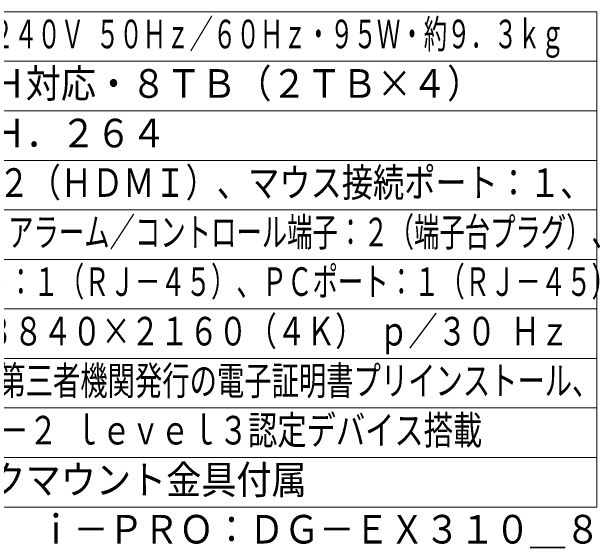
# Model space of a CAD drawing. Units: millimetres on the paper. Extents: x -63 to 63, y -59 to 59.
# Drawn here: x 3.4 to 62.8, y -58.7 to -4.5 of the extents above; entities that cross this region are included whole.
import ezdxf
from ezdxf.enums import TextEntityAlignment as Align

# ---------------------------------------------------------------- set-up
doc = ezdxf.new("R2010")
doc.units = ezdxf.units.MM
doc.layers.add('0-0_MOJI1', color=7, linetype='Continuous')
doc.layers.add('0-1_相当品', color=4, linetype='Continuous')
doc.layers.add('0-2_WAKU', color=4, linetype='Continuous', lineweight=9)
doc.styles.add('ＭＳ ゴシック', font='')
doc.styles.get('ＭＳ ゴシック').set_extended_font_data('MS Gothic')

msp = doc.modelspace()

# ---------------------------------------------------------------- linework, layer by layer
at = {"layer": '0-2_WAKU', "color": 3}
for p, q in [((-62.501, -4.491), (62.499, -4.491)), ((62.499, -54.491), (62.499, -4.491)), ((-62.501, -54.491), (62.499, -54.491))]:
    msp.add_line(p, q, dxfattribs=at)
at = {"layer": '0-2_WAKU'}
for p, q in [((-62.501, -9.491), (62.499, -9.491)), ((-62.501, -14.491), (62.499, -14.491)), ((-62.501, -19.491), (62.499, -19.491)), ((-62.501, -24.491), (62.499, -24.491)), ((62.499, -29.491), (-62.501, -29.491)), ((62.499, -34.491), (-62.501, -34.491)), ((62.499, -39.491), (-62.501, -39.491)), ((-62.501, -44.491), (62.499, -44.491)), ((-62.501, -49.491), (62.499, -49.491))]:
    msp.add_line(p, q, dxfattribs=at)

# ---------------------------------------------------------------- texts
at = {"layer": '0-0_MOJI1', "style": 'ＭＳ ゴシック'}
for s, height, width, p in [('ＡＣ１００Ｖ～ＡＣ２４０Ｖ ５０Ｈｚ／６０Ｈｚ・９５Ｗ・約９．３ｋｇ', 2.889, 0.6, (-20.001, -9.046)), ('最大１２８ＣＨ対応・８ＴＢ（２ＴＢ×４）', 2.889, 0.9, (-20.001, -14.046)), ('Ｈ．２６５、Ｈ．２６４', 2.889, 0.9, (-20.001, -19.046)), ('モニター端子：２（ＨＤＭＩ）、マウス接続ポート：１、', 2.889, 0.8, (-20.001, -24.046)), ('コピーポート：３、アラーム／コントロール端子：２（端子台プラグ）、', 2.889, 0.65, (-20.001, -29.046)), ('カメラ／ＰＣポート：１（ＲＪ－４５）、ＰＣポート：１（ＲＪ－４５）', 2.889, 0.65, (-20.001, -34.046)), ('メイン・サブ：３８４０×２１６０（４Ｋ） ｐ／３０ Ｈｚ', 2.886, 0.75, (-20.001, -39.046)), ('ＲＡＩＤ１対応、第三者機関発行の電子証明書プリインストール、', 2.889, 0.7, (-20.001, -44.046)), ('ＦＩＰＳ １４０－２ ｌｅｖｅｌ３認定デバイス搭載', 2.889, 0.75, (-20.001, -49.046)), ('マウス・ラックマウント金具付属', 2.889, 0.9, (-20.001, -54.046))]:
    msp.add_text(s, height=height, dxfattribs=dict(at, width=width)).set_placement(p, align=Align.BOTTOM_LEFT)
at = {"layer": '0-1_相当品', "style": 'ＭＳ ゴシック', "width": 0.9}
msp.add_text('ｉ－ＰＲＯ：ＤＧ－ＥＸ３１０＿８', height=2.889, dxfattribs=at).set_placement((6.099, -59.046), align=Align.BOTTOM_LEFT)

doc.saveas('drawing.dxf')
